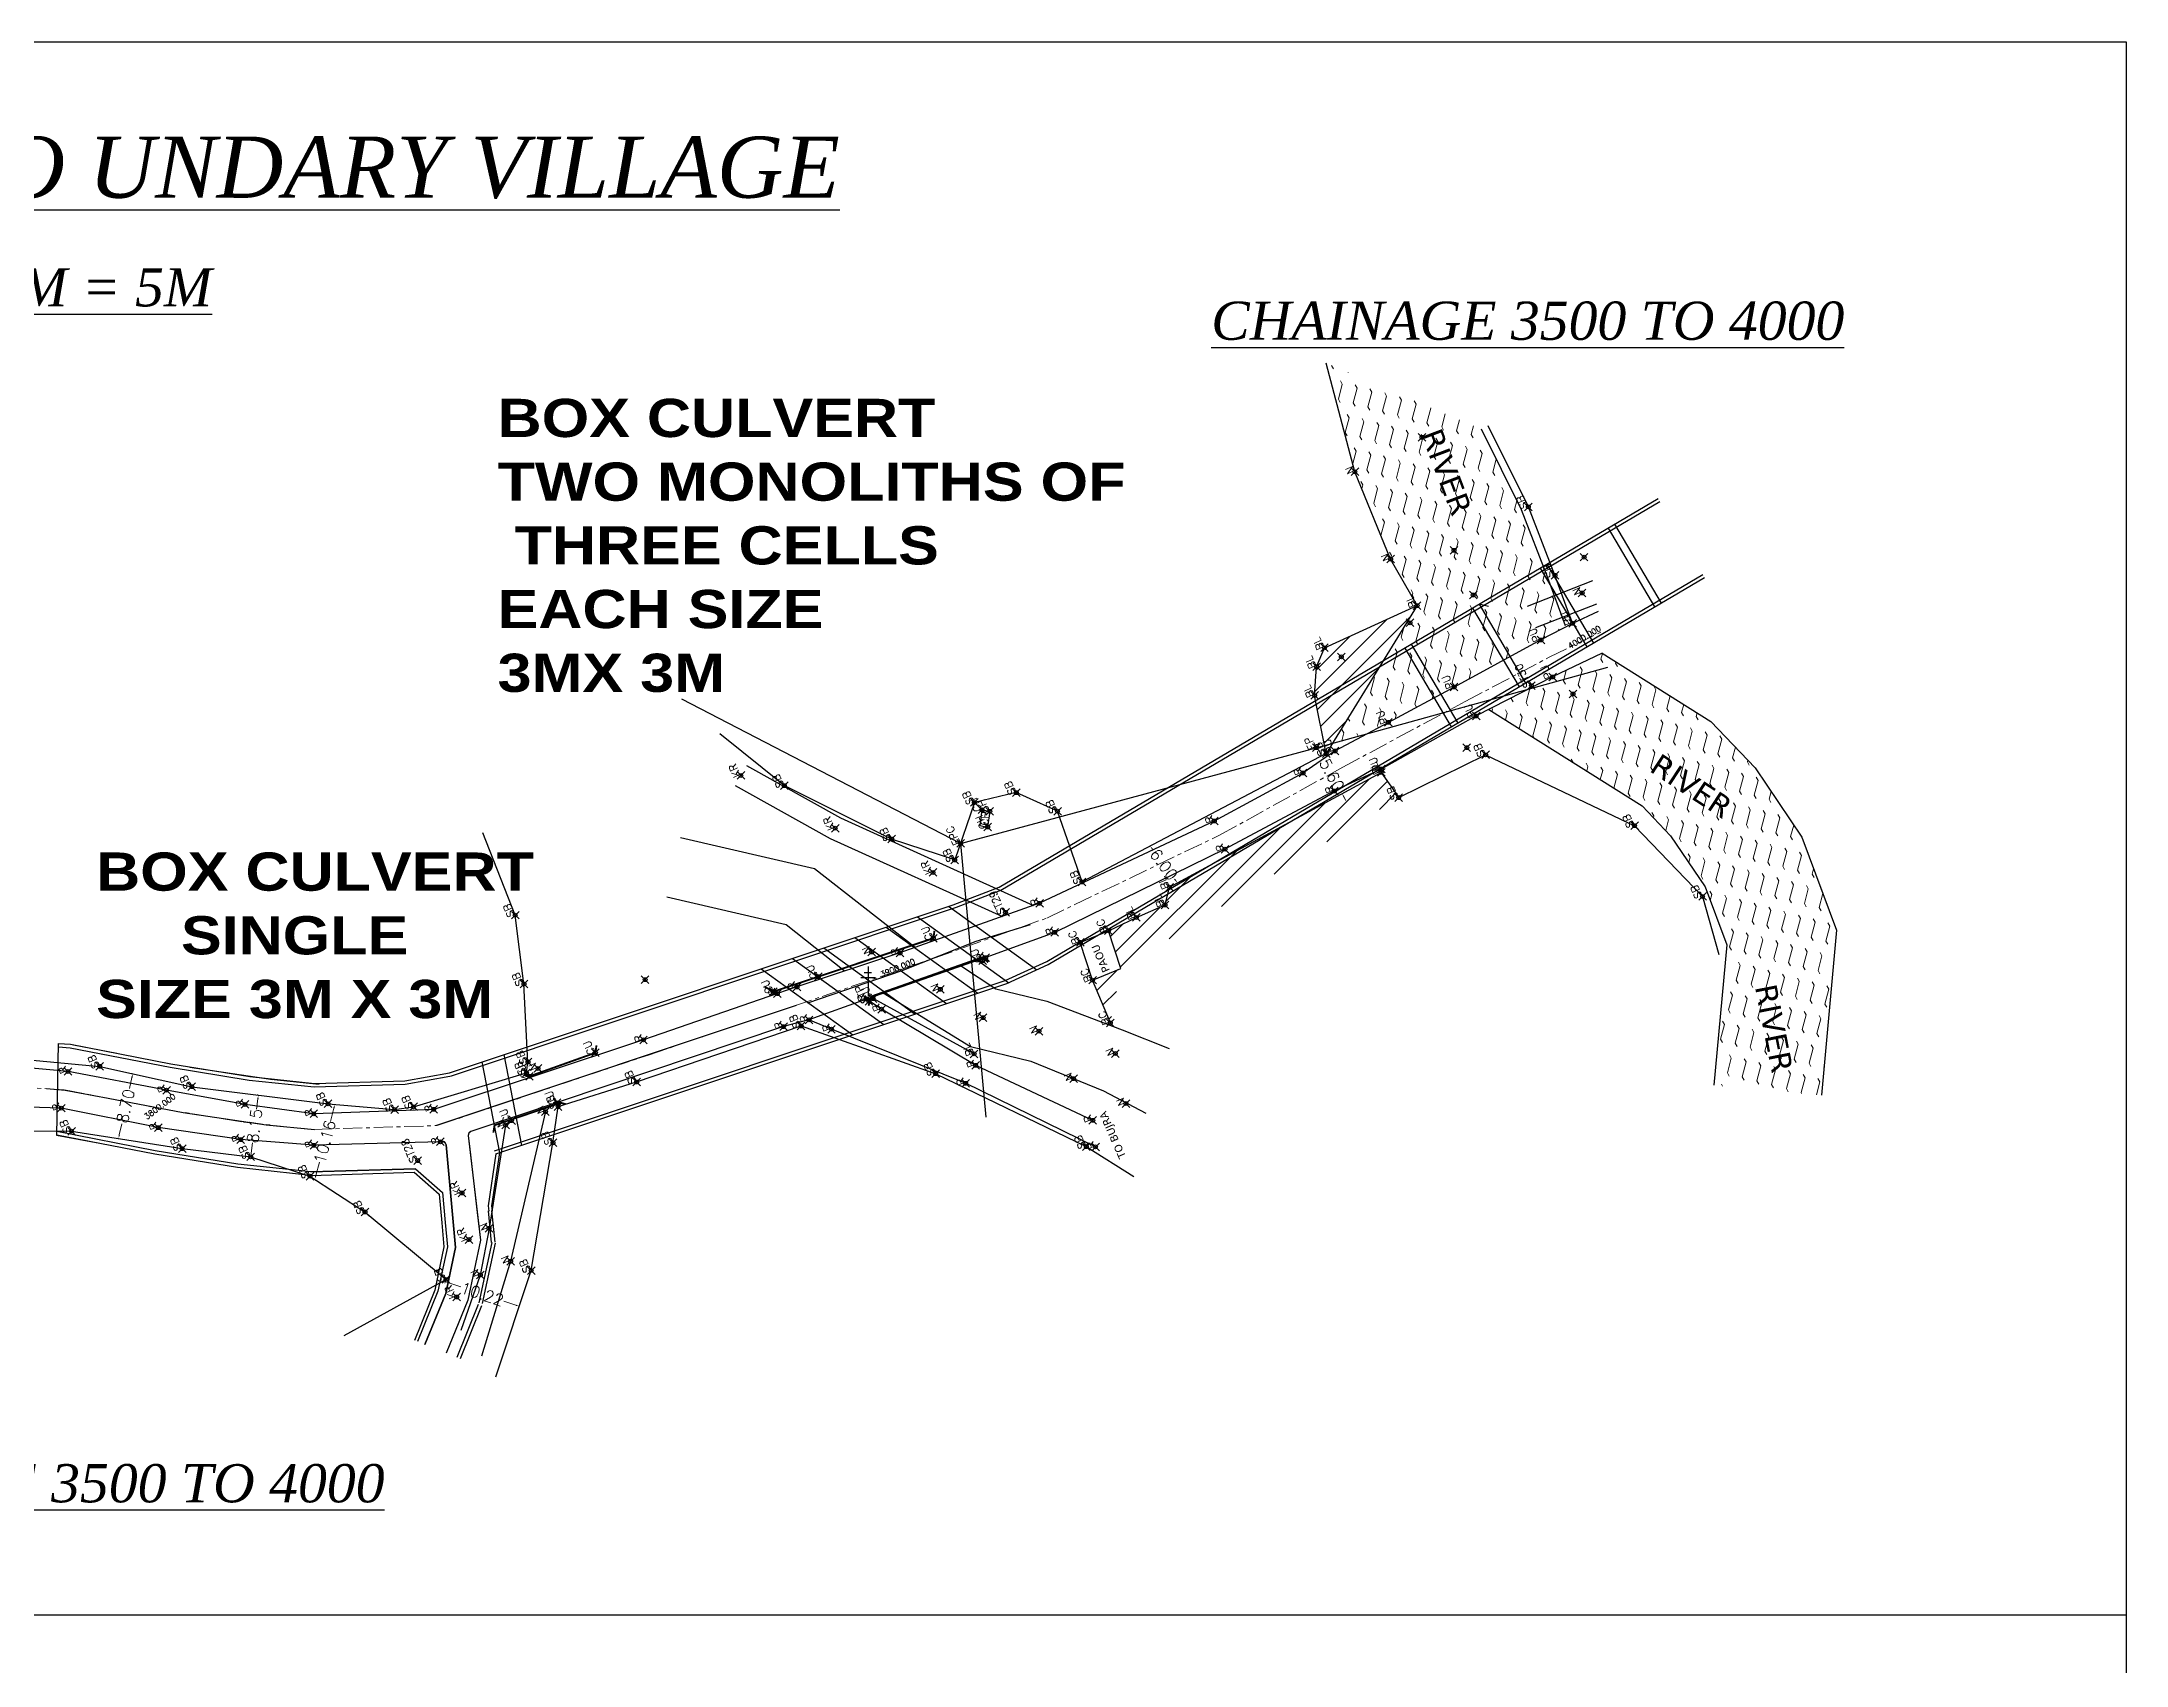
# Model space of a CAD drawing. Extents: x -8268 to 23638, y -6524 to 6806.
# Drawn here: x -2614 to -2341.2, y 3032.7 to 3245.2 of the extents above; entities that cross this region are included whole.
import ezdxf
from ezdxf.enums import TextEntityAlignment as Align

# ---------------------------------------------------------------- set-up
doc = ezdxf.new("R2010")
doc.units = 0
doc.header["$MEASUREMENT"] = 0
doc.header["$PDMODE"] = 35
doc.header["$PDSIZE"] = 0.5
for name, pattern in [('ACAD_ISO12W100', [21, 12, -3, 0, -3, 0, -3]), ('CENTERX2', [4, 2.5, -0.5, 0.5, -0.5]), ('DASHED', [0.75, 0.5, -0.25])]:
    doc.linetypes.add(name, pattern=pattern)
for name, color, linetype in [('2', 1, 'Continuous'), ('Chainage', 7, 'Continuous'), ('CULVERT', 140, 'Continuous'), ('DP', 7, 'Continuous'), ('HATCH', 6, 'Continuous'), ('T_LINE', 7, 'ACAD_ISO12W100'), ('WATER TANK', 4, 'Continuous')]:
    doc.layers.add(name, color=color, linetype=linetype)
for name, color, linetype, lineweight in [('B.L', 221, 'Continuous', 30), ('center', 7, 'CENTERX2', 18), ('DRG', 6, 'Continuous', 30), ('EP', 5, 'Continuous', 30), ('KATCHA RASTA', 50, 'Continuous', 30), ('NALA', 4, 'Continuous', 30), ('ROAD', 9, 'Continuous', 30), ('S-B', 240, 'DASHED', 30), ('TEXT', 7, 'Continuous', 30)]:
    doc.layers.add(name, color=color, linetype=linetype, lineweight=lineweight)
doc.styles.get("Standard").update_dxf_attribs({"font": 'simplex.shx'})
doc.dimstyles.get("Standard").update_dxf_attribs({"dimtxt": 1.5, "dimasz": 0.5, "dimexe": 0.18, "dimexo": 0.0625, "dimgap": 0.09, "dimtad": 0, "dimzin": 0, "dimdsep": 46, "dimtxsty": 'Standard', "dimcen": 0.09, "dimclrd": 253, "dimclre": 253, "dimadec": 0, "dimazin": 0, "dimtfac": 1, "dimtofl": 0, "dimtmove": 0, "dimatfit": 3, "dimfxl": 0, "dimtolj": 1, "dimtzin": 0, "dimlwd": 13, "dimlwe": 13, "dimarcsym": 0})
pattern_1 = [(45, (-15584.7107, 1472.6477), (-1.32582521, 1.32582521), [])]
pattern_2 = [(75, (-15584.7107, 1472.6477), (-1.93185165, 0.5176381), [2, -2]), (120, (-15584.193, 1474.5795), (-1.93185165, 0.51763809), [0.5, -1.82842713, 0.5, -2.82842713])]

# ---------------------------------------------------------------- blocks, each defined once
blk = doc.blocks.new('*D107')
at = {"layer": 'Defpoints', "color": 0}
for p in [(-2602.08, 3110.17), (-2602.08, 3110.17), (-2603.95, 3101.67)]:
    blk.add_point(p, dxfattribs=at)
at = {"layer": 'DP', "color": 253, "lineweight": 13}
for p, q in [((-2602.19, 3109.68), (-2602.5, 3108.24)), ((-2602.14, 3110.18), (-2602.26, 3110.21)), ((-2603.84, 3102.16), (-2603.53, 3103.6)), ((-2604.01, 3101.68), (-2604.13, 3101.71))]:
    blk.add_line(p, q, dxfattribs=at)
at = {"layer": 'DP', "color": 253}
for points in [[(-2602.27, 3109.7), (-2602.11, 3109.66), (-2602.08, 3110.17)], [(-2603.93, 3102.18), (-2603.76, 3102.14), (-2603.95, 3101.67)]]:
    blk.add_solid(points, dxfattribs=at)
at = {"layer": 'DP', "color": 0, "insert": (-2603.02, 3105.92), "char_height": 1.5, "attachment_point": 5, "rotation": 77.5707}
blk.add_mtext('\\A1;8.70', dxfattribs=at)
blk = doc.blocks.new('*D108')
at = {"layer": 'Defpoints', "color": 0}
for p in [(-2585.64, 3107.37), (-2585.64, 3107.37), (-2586.65, 3099.28)]:
    blk.add_point(p, dxfattribs=at)
at = {"layer": 'DP', "color": 253, "lineweight": 13}
for p, q in [((-2585.7, 3106.87), (-2585.87, 3105.54)), ((-2585.7, 3107.38), (-2585.81, 3107.39)), ((-2586.59, 3099.78), (-2586.42, 3101.11)), ((-2586.71, 3099.29), (-2586.83, 3099.3))]:
    blk.add_line(p, q, dxfattribs=at)
at = {"layer": 'DP', "color": 253}
for points in [[(-2585.78, 3106.88), (-2585.62, 3106.86), (-2585.64, 3107.37)], [(-2586.67, 3099.79), (-2586.51, 3099.77), (-2586.65, 3099.28)]]:
    blk.add_solid(points, dxfattribs=at)
at = {"layer": 'DP', "color": 0, "insert": (-2586.14, 3103.33), "char_height": 1.5, "attachment_point": 5, "rotation": 82.8426}
blk.add_mtext('\\A1;8.15', dxfattribs=at)
blk = doc.blocks.new('*D109')
at = {"layer": 'Defpoints', "color": 0}
for p in [(-2575.62, 3106.15), (-2575.62, 3106.15), (-2578.26, 3096.34)]:
    blk.add_point(p, dxfattribs=at)
at = {"layer": 'DP', "color": 253, "lineweight": 13}
for p, q in [((-2575.75, 3105.66), (-2576.22, 3103.91)), ((-2575.56, 3106.13), (-2575.44, 3106.1)), ((-2578.13, 3096.82), (-2577.66, 3098.57)), ((-2578.2, 3096.32), (-2578.08, 3096.29))]:
    blk.add_line(p, q, dxfattribs=at)
at = {"layer": 'DP', "color": 253}
for points in [[(-2575.83, 3105.69), (-2575.67, 3105.64), (-2575.62, 3106.15)], [(-2578.21, 3096.84), (-2578.05, 3096.8), (-2578.26, 3096.34)]]:
    blk.add_solid(points, dxfattribs=at)
at = {"layer": 'DP', "color": 0, "insert": (-2576.94, 3101.24), "char_height": 1.5, "attachment_point": 5, "rotation": 74.9378}
blk.add_mtext('\\A1;10.16', dxfattribs=at)
blk = doc.blocks.new('*D110')
at = {"layer": 'Defpoints', "color": 0}
for p in [(-2561.08, 3083.24), (-2551.48, 3079.71), (-2551.38, 3080.02)]:
    blk.add_point(p, dxfattribs=at)
at = {"layer": 'DP', "color": 253, "lineweight": 13}
for p, q in [((-2561.1, 3083.18), (-2561.24, 3082.76)), ((-2560.71, 3082.77), (-2559.13, 3082.25)), ((-2551.96, 3079.87), (-2553.53, 3080.39)), ((-2551.4, 3079.96), (-2551.54, 3079.54))]:
    blk.add_line(p, q, dxfattribs=at)
at = {"layer": 'DP', "color": 253}
for points in [[(-2560.68, 3082.85), (-2560.73, 3082.69), (-2561.18, 3082.93)], [(-2551.93, 3079.94), (-2551.98, 3079.79), (-2551.48, 3079.71)]]:
    blk.add_solid(points, dxfattribs=at)
at = {"layer": 'DP', "color": 0, "insert": (-2556.33, 3081.32), "char_height": 1.5, "attachment_point": 5, "rotation": 341.6436}
blk.add_mtext('\\A1;10.22', dxfattribs=at)
blk = doc.blocks.new('*D111')
at = {"layer": 'Defpoints', "color": 0}
for p in [(-2468.92, 3139.95), (-2468.92, 3139.95), (-2465.35, 3135.13)]:
    blk.add_point(p, dxfattribs=at)
at = {"layer": 'DP', "color": 253, "lineweight": 13}
for p, q in [((-2468.97, 3139.91), (-2469.06, 3139.84)), ((-2468.62, 3139.55), (-2468.55, 3139.45)), ((-2465.64, 3135.53), (-2465.72, 3135.63)), ((-2465.4, 3135.09), (-2465.49, 3135.02))]:
    blk.add_line(p, q, dxfattribs=at)
at = {"layer": 'DP', "color": 253}
for points in [[(-2468.55, 3139.6), (-2468.69, 3139.5), (-2468.92, 3139.95)], [(-2465.58, 3135.58), (-2465.71, 3135.48), (-2465.35, 3135.13)]]:
    blk.add_solid(points, dxfattribs=at)
at = {"layer": 'DP', "color": 0, "insert": (-2467.13, 3137.54), "char_height": 1.5, "attachment_point": 5, "rotation": 306.5479}
blk.add_mtext('\\A1;6.00', dxfattribs=at)
blk = doc.blocks.new('*D112')
at = {"layer": 'Defpoints', "color": 0}
for p in [(-2446.46, 3151.74), (-2443.79, 3146.82), (-2443.79, 3146.82)]:
    blk.add_point(p, dxfattribs=at)
at = {"layer": 'DP', "color": 253, "lineweight": 13}
for p, q in [((-2446.7, 3152.18), (-2446.94, 3152.62)), ((-2446.41, 3151.77), (-2446.3, 3151.83)), ((-2443.74, 3146.85), (-2443.63, 3146.9)), ((-2443.55, 3146.38), (-2443.31, 3145.94))]:
    blk.add_line(p, q, dxfattribs=at)
at = {"layer": 'DP', "color": 253}
for points in [[(-2446.63, 3152.22), (-2446.77, 3152.14), (-2446.46, 3151.74)], [(-2443.48, 3146.42), (-2443.63, 3146.34), (-2443.79, 3146.82)]]:
    blk.add_solid(points, dxfattribs=at)
at = {"layer": 'DP', "color": 0, "insert": (-2445.13, 3149.28), "char_height": 1.5, "attachment_point": 5, "rotation": 298.4667}
blk.add_mtext('\\A1;5.60', dxfattribs=at)
blk = doc.blocks.new('TP')
at = {"layer": 'T_LINE', "color": 0, "linetype": 'Continuous'}
for p, q in [((-0.68, 4.05), (0.58, 4.05)), ((0, 5.11), (0, 0)), ((-1.29, 3.22), (1.29, 3.22))]:
    blk.add_line(p, q, dxfattribs=at)

msp = doc.modelspace()

# ---------------------------------------------------------------- hatches: boundary and pattern name
at = {"layer": 'HATCH', "lineweight": 9}
h = msp.add_hatch(dxfattribs=at)
h.set_pattern_fill('ANSI31', color=256, scale=15, style=0)
h.set_pattern_definition(pattern_1)
h.paths.add_polyline_path([(-2433.981, 3171.423), (-2446.101, 3165.904), (-2447.135, 3163.433), (-2447.391, 3159.666), (-2446.092, 3153.127), (-2445.038, 3153.418)])
h.paths.add_polyline_path([(-2433.651, 3171.296), (-2434.527, 3173.277), (-2435.899, 3172.671), (-2435.023, 3170.689)], flags=9)
h.paths.add_polyline_path([(-2445.772, 3165.777), (-2446.648, 3167.758), (-2448.02, 3167.152), (-2447.143, 3165.17)], flags=9)
h.paths.add_polyline_path([(-2446.805, 3163.306), (-2447.682, 3165.287), (-2449.054, 3164.68), (-2448.177, 3162.699)], flags=9)
h.paths.add_polyline_path([(-2447.061, 3159.538), (-2447.937, 3161.52), (-2449.309, 3160.913), (-2448.433, 3158.932)], flags=9)
h.paths.add_polyline_path([(-2444.378, 3152.275), (-2445.254, 3154.256), (-2446.626, 3153.65), (-2445.75, 3151.668)], flags=9)
h = msp.add_hatch(dxfattribs=at)
h.set_pattern_fill('ANSI31', color=256, scale=15, style=0)
h.set_pattern_definition(pattern_1)
h.paths.add_polyline_path([(-2436.39, 3146.302), (-2438.678, 3149.591), (-2466.381, 3134.57), (-2466.966, 3132.248), (-2470.726, 3130.613), (-2474.377, 3128.879), (-2472.774, 3123.938)])
h.paths.add_polyline_path([(-2436.061, 3146.175), (-2436.937, 3148.156), (-2438.309, 3147.549), (-2437.432, 3145.568)], flags=9)
h.paths.add_polyline_path([(-2474.048, 3128.752), (-2474.924, 3130.733), (-2476.296, 3130.127), (-2475.419, 3128.145)], flags=9)
h.paths.add_polyline_path([(-2470.396, 3130.486), (-2471.272, 3132.467), (-2472.644, 3131.861), (-2471.768, 3129.879)], flags=24)
h.paths.add_polyline_path([(-2466.636, 3132.121), (-2467.512, 3134.102), (-2468.884, 3133.496), (-2468.008, 3131.514)], flags=24)
h.paths.add_polyline_path([(-2466.051, 3134.443), (-2466.927, 3136.424), (-2468.299, 3135.818), (-2467.423, 3133.836)], flags=24)
h.paths.add_polyline_path([(-2438.348, 3149.463), (-2439.224, 3151.445), (-2440.596, 3150.838), (-2439.72, 3148.857)], flags=9)
h = msp.add_hatch(dxfattribs=at)
h.set_pattern_fill('ANSI31', color=256, scale=15, style=0)
h.set_pattern_definition(pattern_1)
h.paths.add_polyline_path([(-2472.774, 3123.938), (-2476.464, 3122.403), (-2474.128, 3116.815)])
h.paths.add_polyline_path([(-2476.134, 3122.276), (-2477.01, 3124.257), (-2478.382, 3123.651), (-2477.506, 3121.669)], flags=9)
at = {"layer": 'NALA', "lineweight": 18}
h = msp.add_hatch(dxfattribs=at)
h.set_pattern_fill('FLEX', color=256, scale=8, angle=75, style=0)
h.set_pattern_definition(pattern_2)
h.paths.add_polyline_path([(-2420.336, 3183.947), (-2425.571, 3194.512), (-2445.867, 3203.139), (-2442.125, 3188.938), (-2437.451, 3177.515), (-2433.981, 3171.423), (-2445.038, 3153.418), (-2440.456, 3154.683), (-2437.738, 3156.14), (-2429.138, 3160.768), (-2417.777, 3166.932), (-2413.636, 3169.106), (-2414.088, 3170.262), (-2414.995, 3169.907), (-2416.879, 3175.043)])
h.paths.add_polyline_path([(-2437.408, 3156.013), (-2438.285, 3157.994), (-2439.657, 3157.388), (-2438.78, 3155.406)], flags=25)
h.paths.add_polyline_path([(-2428.808, 3160.64), (-2429.684, 3162.622), (-2431.056, 3162.015), (-2430.18, 3160.034)], flags=25)
h.paths.add_polyline_path([(-2417.447, 3166.804), (-2418.324, 3168.786), (-2419.696, 3168.179), (-2418.819, 3166.198)], flags=25)
h.paths.add_polyline_path([(-2413.306, 3168.979), (-2414.182, 3170.96), (-2415.554, 3170.354), (-2414.678, 3168.372)], flags=9)
h.paths.add_polyline_path([(-2415.614, 3175.269), (-2416.49, 3177.25), (-2417.862, 3176.644), (-2416.986, 3174.662)], flags=25)
h.paths.add_polyline_path([(-2441.795, 3188.811), (-2442.267, 3189.878), (-2443.639, 3189.271), (-2443.167, 3188.204)], flags=24)
h.paths.add_polyline_path([(-2437.121, 3177.388), (-2437.593, 3178.455), (-2438.965, 3177.848), (-2438.493, 3176.781)], flags=24)
h.paths.add_polyline_path([(-2433.651, 3171.296), (-2434.527, 3173.277), (-2435.899, 3172.671), (-2435.023, 3170.689)], flags=24)
h = msp.add_hatch(dxfattribs=at)
h.set_pattern_fill('FLEX', color=256, scale=8, angle=75, style=0)
h.set_pattern_definition(pattern_2)
h.paths.add_polyline_path([(-2383.627, 3141.108), (-2389.738, 3150.192), (-2395.521, 3156.256), (-2409.774, 3165.201), (-2416.243, 3162.092), (-2424.607, 3157.823), (-2404.53, 3145.223), (-2400.795, 3141.306), (-2396.284, 3134.6), (-2393.449, 3127.017), (-2395.141, 3108.65), (-2381.066, 3107.353), (-2379.078, 3128.938)])
h.paths.add_polyline_path([(-2415.913, 3161.964), (-2416.789, 3163.946), (-2418.161, 3163.339), (-2417.285, 3161.358)], flags=24)

# ---------------------------------------------------------------- linework, layer by layer
for p in [(-2433.35, 3193.457), (-2442.125, 3188.938), (-2419.42, 3184.35), (-2429.157, 3178.668), (-2437.451, 3177.515), (-2415.944, 3175.396), (-2412.121, 3177.766), (-2426.639, 3172.81), (-2412.38, 3173.078), (-2433.981, 3171.423), (-2434.905, 3169.18), (-2413.636, 3169.106), (-2446.101, 3165.904), (-2443.889, 3164.719), (-2417.777, 3166.932), (-2447.135, 3163.433), (-2416.243, 3162.092), (-2447.391, 3159.666), (-2429.138, 3160.768), (-2419.015, 3160.955), (-2413.576, 3159.856), (-2426.243, 3156.988), (-2437.738, 3156.14), (-2447.192, 3152.824), (-2445.878, 3152.05), (-2444.708, 3152.402), (-2427.48, 3152.826), (-2425.012, 3151.899), (-2522.486, 3149.194), (-2448.916, 3149.511), (-2438.678, 3149.591), (-2438.668, 3150.039), (-2516.805, 3147.867), (-2491.932, 3145.66), (-2486.443, 3146.946), (-2444.816, 3147.167), (-2436.39, 3146.302), (-2490.939, 3144.697), (-2489.907, 3144.504), (-2481.039, 3144.515), (-2460.521, 3143.23), (-2405.526, 3142.624), (-2510.138, 3142.289), (-2502.763, 3140.88), (-2493.723, 3140.299), (-2490.196, 3142.445), (-2494.502, 3138.139), (-2459.127, 3139.546), (-2497.346, 3136.498), (-2477.839, 3135.262), (-2466.381, 3134.57), (-2483.401, 3132.47), (-2466.966, 3132.248), (-2396.622, 3133.358), (-2552.025, 3130.912), (-2487.847, 3131.28), (-2470.726, 3130.613), (-2497.285, 3127.892), (-2481.408, 3128.659), (-2478.067, 3127.344), (-2474.377, 3128.879), (-2505.371, 3126.088), (-2501.664, 3125.966), (-2490.845, 3124.957), (-2490.449, 3125.352), (-2550.884, 3121.911), (-2535.021, 3122.46), (-2518.229, 3120.902), (-2515.15, 3121.517), (-2512.351, 3122.853), (-2496.392, 3121.211), (-2476.464, 3122.403), (-2517.713, 3120.644), (-2506.044, 3119.934), (-2505.715, 3119.643), (-2505.181, 3119.993), (-2504.079, 3118.601), (-2516.901, 3116.329), (-2514.6, 3116.409), (-2513.572, 3117.207), (-2510.628, 3115.982), (-2490.78, 3117.49), (-2483.48, 3115.721), (-2474.128, 3116.815), (-2541.52, 3112.906), (-2535.234, 3114.59), (-2491.959, 3112.757), (-2473.475, 3112.799), (-2610.55, 3110.45), (-2606.4, 3111.12), (-2550.551, 3110.262), (-2550.35, 3111.684), (-2549.036, 3110.845), (-2496.993, 3110.166), (-2491.749, 3111.246), (-2597.658, 3108.003), (-2594.352, 3108.465), (-2550.154, 3109.824), (-2536.138, 3109.081), (-2493.07, 3108.907), (-2478.945, 3109.518), (-2611.437, 3105.653), (-2587.389, 3106.134), (-2578.38, 3104.915), (-2576.519, 3106.225), (-2567.818, 3105.472), (-2565.329, 3105.831), (-2562.694, 3105.49), (-2548.066, 3105.194), (-2546.54, 3106.352), (-2546.406, 3105.858), (-2472.082, 3106.256), (-2610.092, 3102.639), (-2598.734, 3103.102), (-2553.293, 3103.431), (-2552.501, 3104.021), (-2476.429, 3104.054), (-2595.605, 3100.354), (-2587.941, 3101.533), (-2586.652, 3099.282), (-2578.373, 3100.791), (-2561.82, 3101.25), (-2547.078, 3101.116), (-2477.278, 3100.616), (-2476.07, 3100.585), (-2578.885, 3096.744), (-2564.781, 3098.792), (-2558.982, 3094.554), (-2571.676, 3092.053), (-2558.08, 3088.453), (-2555.443, 3089.914), (-2552.621, 3085.611), (-2561.078, 3083.235), (-2556.599, 3083.811), (-2549.927, 3084.397), (-2559.683, 3080.944)]:
    msp.add_point(p)
at = {"layer": 'B.L', "linetype": 'Continuous'}
for p, q in [((-2446.101, 3165.904), (-2433.981, 3171.423)), ((-2447.135, 3163.433), (-2446.101, 3165.904)), ((-2447.391, 3159.666), (-2447.135, 3163.433)), ((-2445.878, 3152.05), (-2447.391, 3159.666))]:
    msp.add_line(p, q, dxfattribs=at)
for points in [[(-2470.726, 3130.613), (-2466.966, 3132.248), (-2466.381, 3134.57), (-2438.678, 3149.591), (-2436.39, 3146.302)], [(-2491.959, 3112.757), (-2505.181, 3119.993)]]:
    msp.add_lwpolyline(points, dxfattribs=at)
at = {"layer": 'center'}
msp.add_lwpolyline([(-2621.57, 3108.698), (-2610.993, 3108.052), (-2598.152, 3105.543), (-2587.568, 3103.826), (-2578.539, 3102.866), (-2562.257, 3103.37), (-2534.568, 3112.606), (-2500.965, 3123.954), (-2482.458, 3130.538), (-2459.824, 3141.388), (-2443.714, 3150.274), (-2427.69, 3158.878), (-2416.688, 3164.666), (-2409.833, 3167.979)], dxfattribs=at)
at = {"layer": 'CULVERT', "const_width": 0.241}
for points in [[(-2519.414, 3121.574), (-2518.229, 3120.902), (-2497.285, 3127.892), (-2497.152, 3128.863)], [(-2505.792, 3119.063), (-2505.273, 3120.321), (-2490.811, 3125.415), (-2490.108, 3124.731)], [(-2550.828, 3110.002), (-2550.154, 3109.824), (-2541.52, 3112.906), (-2541.388, 3113.878)], [(-2545.38, 3106.166), (-2546.051, 3106.355), (-2554.735, 3103.414), (-2554.883, 3102.445)]]:
    msp.add_lwpolyline(points, dxfattribs=at)
at = {"layer": 'DP'}
for p, q in [((-2424.652, 3171.29), (-2425.871, 3171.617)), ((-2491.714, 3127.515), (-2484.576, 3129.69)), ((-2501.392, 3123.648), (-2491.714, 3127.515)), ((-2513.732, 3119.418), (-2501.392, 3123.648)), ((-2562.285, 3103.411), (-2515.204, 3119.113)), ((-2594.624, 3111.035), (-2583.745, 3109.424)), ((-2613.363, 3108.204), (-2610.943, 3108.027)), ((-2610.943, 3108.027), (-2605.279, 3106.947)), ((-2584.014, 3109.457), (-2577.673, 3108.809)), ((-2605.279, 3106.947), (-2595.503, 3105.1)), ((-2595.503, 3105.1), (-2584.624, 3103.489)), ((-2584.624, 3103.489), (-2578.284, 3102.84)), ((-2612.068, 3102.133), (-2606.403, 3101.053)), ((-2554.1, 3099.806), (-2555.122, 3092.857))]:
    msp.add_line(p, q, dxfattribs=at)
at = {"layer": 'DRG', "linetype": 'Continuous'}
for p, q in [((-2490.939, 3144.697), (-2491.228, 3142.638)), ((-2490.939, 3144.697), (-2489.907, 3144.504)), ((-2489.907, 3144.504), (-2490.196, 3142.445)), ((-2491.228, 3142.638), (-2490.196, 3142.445)), ((-2474.377, 3128.879), (-2470.726, 3130.613)), ((-2478.067, 3127.344), (-2474.377, 3128.879)), ((-2476.464, 3122.403), (-2478.067, 3127.344)), ((-2472.774, 3123.938), (-2474.377, 3128.879)), ((-2474.128, 3116.815), (-2476.464, 3122.403))]:
    msp.add_line(p, q, dxfattribs=at)
at = {"layer": 'DRG', "color": 3, "linetype": 'Continuous'}
msp.add_lwpolyline([(-2341.159, 3245.232), (-2341.159, 2820.232), (-2891.159, 2820.232), (-2891.159, 3245.232), (-2341.159, 3245.232)], close=True, dxfattribs=at)
msp.add_lwpolyline([(-2341.159, 3039.274), (-2891.159, 3039.274)], dxfattribs=at)
at = {"layer": 'EP', "linetype": 'Continuous'}
for points in [[(-2493.723, 3140.299), (-2447.192, 3152.824), (-2409.038, 3163.354)], [(-2493.723, 3140.299), (-2530.199, 3159.178)], [(-2493.723, 3140.299), (-2490.429, 3104.479)]]:
    msp.add_lwpolyline(points, dxfattribs=at)
at = {"layer": 'HATCH'}
msp.add_line((-2476.464, 3122.403), (-2472.774, 3123.938), dxfattribs=at)
at = {"layer": 'KATCHA RASTA'}
for p, q in [((-2558.085, 3102.389), (-2558.162, 3102.059)), ((-2557.825, 3102.591), (-2558.085, 3102.389)), ((-2558.162, 3102.059), (-2557.957, 3100.305)), ((-2557.957, 3100.305), (-2556.984, 3091.998)), ((-2556.984, 3091.998), (-2556.561, 3088.382)), ((-2556.561, 3088.382), (-2558.243, 3080.502)), ((-2558.243, 3080.502), (-2561.051, 3073.574))]:
    msp.add_line(p, q, dxfattribs=at)
for points in [[(-2521.754, 3150.503), (-2509.462, 3143.63), (-2484.189, 3132.189)], [(-2523.218, 3147.884), (-2510.815, 3140.949), (-2488.261, 3130.739)], [(-2557.825, 3102.591), (-2558.085, 3102.389), (-2558.162, 3102.059), (-2556.561, 3088.382), (-2558.243, 3080.502), (-2561.051, 3073.574)], [(-2561.427, 3101.289), (-2561.179, 3101.128), (-2561.066, 3100.854), (-2560.142, 3090.784), (-2559.834, 3087.421), (-2561.122, 3081.385), (-2563.831, 3074.701)], [(-2558.08, 3088.453), (-2558.144, 3088.152)]]:
    msp.add_lwpolyline(points, dxfattribs=at)
at = {"layer": 'NALA'}
msp.add_line((-2433.981, 3171.423), (-2445.878, 3152.05), dxfattribs=at)
at = {"layer": 'NALA', "linetype": 'Continuous'}
for p, q in [((-2548.066, 3105.194), (-2552.621, 3085.611)), ((-2553.293, 3103.431), (-2555.443, 3089.914)), ((-2555.443, 3089.914), (-2556.599, 3083.811)), ((-2556.599, 3083.811), (-2559.157, 3076.548)), ((-2552.621, 3085.611), (-2556.434, 3073.185))]:
    msp.add_line(p, q, dxfattribs=at)
for points in [[(-2433.981, 3171.423), (-2437.451, 3177.515), (-2442.125, 3188.938), (-2445.867, 3203.139)], [(-2414.575, 3168.762), (-2416.879, 3175.043), (-2420.336, 3183.947), (-2425.571, 3194.512)], [(-2419.543, 3171.348), (-2410.988, 3174.696)], [(-2418.429, 3168.563), (-2410.469, 3171.678)], [(-2416.592, 3169.48), (-2416.397, 3169.358)], [(-2409.774, 3165.201), (-2395.521, 3156.256), (-2389.738, 3150.192), (-2383.627, 3141.108), (-2379.078, 3128.938), (-2381.066, 3107.353)], [(-2424.607, 3157.823), (-2404.53, 3145.223), (-2400.795, 3141.306), (-2396.284, 3134.6), (-2393.449, 3127.017), (-2395.141, 3108.65)], [(-2499.685, 3126.671), (-2512.833, 3136.992), (-2530.376, 3141.022)], [(-2508.971, 3123.646), (-2516.548, 3129.659), (-2532.162, 3133.246)], [(-2493.615, 3124.252), (-2489.127, 3121.276), (-2482.431, 3119.653), (-2472.594, 3115.912), (-2466.435, 3113.454)], [(-2503.871, 3120.73), (-2492.433, 3113.704), (-2484.53, 3111.789), (-2475.028, 3107.919), (-2469.474, 3105.009)]]:
    msp.add_lwpolyline(points, dxfattribs=at)
at = {"layer": 'ROAD', "linetype": 'Continuous'}
for points in [[(-2410.295, 3170.665), (-2413.636, 3169.106), (-2417.777, 3166.932), (-2429.138, 3160.768), (-2437.738, 3156.14), (-2444.708, 3152.402), (-2448.916, 3149.511), (-2460.521, 3143.23), (-2483.401, 3132.47), (-2501.664, 3125.966), (-2515.15, 3121.517), (-2517.713, 3120.644), (-2535.234, 3114.59), (-2562.694, 3105.49), (-2578.38, 3104.915), (-2587.389, 3106.134), (-2597.658, 3108.003), (-2610.55, 3110.45), (-2621.653, 3111.432)], [(-2476.429, 3104.054), (-2491.749, 3111.246), (-2504.079, 3118.601), (-2506.044, 3119.934)], [(-2476.07, 3100.585), (-2493.07, 3108.907), (-2510.628, 3115.982), (-2513.572, 3117.207)]]:
    msp.add_lwpolyline(points, dxfattribs=at)
for points in [[(-2409.774, 3165.201), (-2416.243, 3162.092), (-2426.243, 3156.988), (-2438.668, 3150.039), (-2444.816, 3147.167), (-2459.127, 3139.546), (-2481.408, 3128.659), (-2490.449, 3125.352), (-2506.044, 3119.934), (-2513.572, 3117.207), (-2516.901, 3116.329), (-2557.825, 3102.591, 0.3547085), (-2558.162, 3102.059), (-2556.561, 3088.382), (-2558.243, 3080.502), (-2561.051, 3073.574)], [(-2563.831, 3074.701), (-2561.122, 3081.385), (-2559.834, 3087.421), (-2561.066, 3100.854, 0.4840425), (-2561.723, 3101.282), (-2561.82, 3101.25), (-2578.373, 3100.791), (-2587.941, 3101.533), (-2598.734, 3103.102), (-2611.437, 3105.653), (-2621.486, 3105.964)]]:
    msp.add_lwpolyline(points, format="xyb", dxfattribs=at)
at = {"layer": 'S-B', "linetype": 'Continuous'}
for p, q in [((-2414.302, 3170.811), (-2413.636, 3169.106)), ((-2516.805, 3147.867), (-2525.261, 3154.656)), ((-2445.878, 3152.05), (-2477.839, 3135.262)), ((-2502.763, 3140.88), (-2516.805, 3147.867)), ((-2486.443, 3146.946), (-2491.932, 3145.66)), ((-2481.039, 3144.515), (-2486.443, 3146.946)), ((-2491.932, 3145.66), (-2494.502, 3138.139)), ((-2477.839, 3135.262), (-2481.039, 3144.515)), ((-2494.502, 3138.139), (-2502.763, 3140.88))]:
    msp.add_line(p, q, dxfattribs=at)
for points in [[(-2413.636, 3169.106), (-2415.944, 3175.396), (-2419.42, 3184.35), (-2424.675, 3194.956)], [(-2436.39, 3146.302), (-2425.012, 3151.899), (-2405.526, 3142.624), (-2396.622, 3133.358), (-2394.498, 3125.761)], [(-2776.957, 3129.557), (-2772.463, 3119.525), (-2764.952, 3104.499), (-2753.923, 3084.699), (-2742.715, 3079.848), (-2732.002, 3079.424), (-2726.703, 3079.417), (-2712.908, 3081.797), (-2701.218, 3086.322), (-2675.332, 3099.987), (-2666.036, 3105.111), (-2657.394, 3109.47), (-2635.628, 3112.671), (-2624.952, 3112.832), (-2606.4, 3111.12), (-2594.352, 3108.465), (-2576.519, 3106.225), (-2567.818, 3105.472), (-2565.329, 3105.831), (-2550.551, 3110.262), (-2550.35, 3111.684), (-2550.884, 3121.911), (-2552.025, 3130.912), (-2556.272, 3141.674)], [(-2546.406, 3105.858), (-2536.138, 3109.081), (-2514.6, 3116.409), (-2496.993, 3110.166), (-2477.278, 3100.616), (-2471.041, 3096.704)], [(-2547.078, 3101.116), (-2546.406, 3105.858)], [(-2657.493, 3096.262), (-2649.64, 3098.865), (-2633.541, 3100.749), (-2623.413, 3102.697), (-2610.092, 3102.639), (-2595.605, 3100.354), (-2586.652, 3099.282), (-2578.885, 3096.744), (-2571.676, 3092.053), (-2561.078, 3083.235), (-2574.472, 3075.846)], [(-2554.542, 3070.488), (-2549.927, 3084.397), (-2547.078, 3101.116)]]:
    msp.add_lwpolyline(points, dxfattribs=at)
at = {"layer": 'WATER TANK', "color": 5}
for p, q in [((-2488.699, 3134.572), (-2402.442, 3185.448)), ((-2488.471, 3134.184), (-2402.214, 3185.061)), ((-2408.989, 3181.575), (-2402.898, 3171.248)), ((-2408.128, 3182.083), (-2402.037, 3171.756)), ((-2417.861, 3176.342), (-2411.77, 3166.015)), ((-2417, 3176.85), (-2410.909, 3166.523)), ((-2482.447, 3124.85), (-2396.574, 3175.5)), ((-2482.26, 3124.438), (-2396.346, 3175.112)), ((-2426.733, 3171.109), (-2420.642, 3160.782)), ((-2425.871, 3171.617), (-2419.78, 3161.29)), ((-2435.605, 3165.876), (-2429.513, 3155.549)), ((-2434.743, 3166.384), (-2428.652, 3156.057)), ((-2560.641, 3110.284), (-2494.707, 3132.274)), ((-2494.707, 3132.274), (-2488.699, 3134.572)), ((-2494.258, 3131.95), (-2488.471, 3134.184)), ((-2560.498, 3109.857), (-2494.258, 3131.95)), ((-2499.381, 3130.715), (-2487.399, 3122.062)), ((-2495.292, 3132.079), (-2483.759, 3123.75)), ((-2507.56, 3127.987), (-2495.578, 3119.334)), ((-2503.47, 3129.351), (-2491.488, 3120.698)), ((-2515.739, 3125.26), (-2503.757, 3116.606)), ((-2511.649, 3126.624), (-2499.667, 3117.97)), ((-2487.877, 3122.377), (-2482.447, 3124.85)), ((-2487.689, 3121.965), (-2482.26, 3124.438)), ((-2554.719, 3100.083), (-2487.877, 3122.377)), ((-2554.577, 3099.656), (-2487.689, 3121.965)), ((-2519.828, 3123.896), (-2507.846, 3115.242)), ((-2566.485, 3109.242), (-2560.641, 3110.284)), ((-2566.438, 3108.793), (-2560.562, 3109.841)), ((-2554.577, 3099.656), (-2555.576, 3092.858)), ((-2555.576, 3092.864), (-2555.495, 3092.172)), ((-2555.568, 3092.227), (-2555.152, 3088.079)), ((-2555.122, 3092.857), (-2555.048, 3092.224)), ((-2555.12, 3092.272), (-2554.705, 3088.124)), ((-2555.094, 3088.069), (-2556.776, 3080.189)), ((-2554.654, 3087.975), (-2556.336, 3080.095)), ((-2556.853, 3079.939), (-2559.661, 3073.01)), ((-2556.436, 3079.77), (-2559.244, 3072.841))]:
    msp.add_line(p, q, dxfattribs=at)
at = {"layer": 'WATER TANK', "color": 5, "linetype": 'Continuous'}
for p, q in [((-2612.02, 3102.139), (-2611.785, 3114.111)), ((-2611.794, 3113.661), (-2610.289, 3113.569)), ((-2611.785, 3114.111), (-2610.232, 3114.016)), ((-2610.289, 3113.569), (-2597.175, 3111.007)), ((-2610.232, 3114.016), (-2597.096, 3111.45)), ((-2609.819, 3113.921), (-2604.155, 3112.84)), ((-2597.175, 3111.007), (-2586.829, 3109.329)), ((-2597.096, 3111.45), (-2586.769, 3109.775)), ((-2556.4, 3111.698), (-2554.071, 3099.825)), ((-2553.531, 3112.655), (-2551.201, 3100.782)), ((-2586.829, 3109.329), (-2578.33, 3108.425)), ((-2586.769, 3109.775), (-2578.313, 3108.876)), ((-2578.33, 3108.425), (-2566.438, 3108.793)), ((-2578.313, 3108.876), (-2566.485, 3109.242)), ((-2599.128, 3100.079), (-2612.011, 3102.596)), ((-2599.207, 3099.636), (-2612.02, 3102.139)), ((-2588.366, 3097.877), (-2599.207, 3099.636)), ((-2588.306, 3098.323), (-2599.128, 3100.079)), ((-2578.764, 3096.856), (-2588.366, 3097.877)), ((-2578.748, 3097.307), (-2588.306, 3098.323)), ((-2565.087, 3097.73), (-2578.748, 3097.307))]:
    msp.add_line(p, q, dxfattribs=at)
at = {"layer": 'WATER TANK', "color": 5}
for points in [[(-2578.778, 3097.306), (-2565.087, 3097.73), (-2561.547, 3094.598), (-2561.188, 3090.689), (-2560.894, 3087.484), (-2562.13, 3081.694), (-2564.804, 3075.095)], [(-2578.764, 3096.856), (-2565.251, 3097.274), (-2561.978, 3094.38), (-2561.636, 3090.647), (-2561.348, 3087.511), (-2562.562, 3081.827), (-2565.221, 3075.264)]]:
    msp.add_lwpolyline(points, dxfattribs=at)

# ---------------------------------------------------------------- block references
at = {"layer": 'DP', "xscale": 0.75, "yscale": 0.75, "zscale": 0.75}
msp.add_blockref('TP', (-2505.83, 3120.354), dxfattribs=at)

# ---------------------------------------------------------------- texts
at = {"layer": '2'}
for s, p in [('N', (-2442.125, 3188.938)), ('SB', (-2419.42, 3184.35)), ('N', (-2437.451, 3177.515)), ('SB', (-2415.944, 3175.396)), ('N', (-2412.38, 3173.078)), ('BL', (-2433.981, 3171.423)), ('PU', (-2413.636, 3169.106)), ('PU', (-2417.777, 3166.932)), ('BL', (-2446.101, 3165.904)), ('BL', (-2447.135, 3163.433)), ('ST30', (-2419.015, 3160.955)), ('PU', (-2416.243, 3162.092)), ('BL', (-2447.391, 3159.666)), ('PU', (-2429.138, 3160.768)), ('PU', (-2437.738, 3156.14)), ('PU', (-2426.243, 3156.988)), ('EP', (-2447.192, 3152.824)), ('SB', (-2445.878, 3152.05)), ('PU', (-2444.708, 3152.402)), ('PU', (-2438.668, 3150.039)), ('SB', (-2425.012, 3151.899)), ('KR', (-2522.486, 3149.194)), ('SB', (-2516.805, 3147.867)), ('R', (-2448.916, 3149.511)), ('BL', (-2438.678, 3149.591)), ('SB', (-2491.932, 3145.66)), ('CH', (-2490.939, 3144.697)), ('CH', (-2489.907, 3144.504)), ('SB', (-2486.443, 3146.946)), ('SB', (-2481.039, 3144.515)), ('R', (-2444.816, 3147.167)), ('SB', (-2436.39, 3146.302)), ('KR', (-2510.138, 3142.289)), ('CH', (-2490.196, 3142.445)), ('R', (-2460.521, 3143.23)), ('SB', (-2405.526, 3142.624)), ('SB', (-2502.763, 3140.88)), ('EPC', (-2493.723, 3140.299)), ('KR', (-2497.346, 3136.498)), ('SB', (-2494.502, 3138.139)), ('R', (-2459.127, 3139.546)), ('SB', (-2477.839, 3135.262)), ('BL', (-2466.381, 3134.57)), ('SB', (-2552.025, 3130.912)), ('ST29', (-2487.847, 3131.28)), ('R', (-2483.401, 3132.47)), ('BL', (-2466.966, 3132.248)), ('SB', (-2396.622, 3133.358)), ('BC', (-2474.377, 3128.879)), ('BL', (-2470.726, 3130.613)), ('N', (-2505.371, 3126.088)), ('CU', (-2497.285, 3127.892)), ('R', (-2481.408, 3128.659)), ('BC', (-2478.067, 3127.344)), ('CU', (-2512.351, 3122.853)), ('R', (-2501.664, 3125.966)), ('CU', (-2490.845, 3124.957)), ('R', (-2490.449, 3125.352)), ('SB', (-2550.884, 3121.911)), ('CU', (-2518.229, 3120.902)), ('R', (-2517.713, 3120.644)), ('R', (-2515.15, 3121.517)), ('STP', (-2505.715, 3119.643)), ('CU', (-2505.181, 3119.993)), ('N', (-2496.392, 3121.211)), ('BC', (-2476.464, 3122.403)), ('R', (-2506.044, 3119.934)), ('R', (-2504.079, 3118.601)), ('R', (-2516.901, 3116.329)), ('SB', (-2514.6, 3116.409)), ('R', (-2513.572, 3117.207)), ('R', (-2510.628, 3115.982)), ('N', (-2490.78, 3117.49)), ('N', (-2483.48, 3115.721)), ('BC', (-2474.128, 3116.815)), ('CU', (-2541.52, 3112.906)), ('R', (-2535.234, 3114.59)), ('BL', (-2491.959, 3112.757)), ('N', (-2473.475, 3112.799)), ('R', (-2610.55, 3110.45)), ('SB', (-2606.4, 3111.12)), ('SB', (-2550.551, 3110.262)), ('SB', (-2550.35, 3111.684)), ('CU', (-2550.154, 3109.824)), ('N', (-2549.036, 3110.845)), ('SB', (-2536.138, 3109.081)), ('SB', (-2496.993, 3110.166)), ('R', (-2491.749, 3111.246)), ('R', (-2597.658, 3108.003)), ('SB', (-2594.352, 3108.465)), ('CU', (-2546.54, 3106.352)), ('R', (-2493.07, 3108.907)), ('N', (-2478.945, 3109.518)), ('R', (-2611.437, 3105.653)), ('R', (-2587.389, 3106.134)), ('R', (-2578.38, 3104.915)), ('SB', (-2576.519, 3106.225)), ('SB', (-2567.818, 3105.472)), ('SB', (-2565.329, 3105.831)), ('R', (-2562.694, 3105.49)), ('CU', (-2552.501, 3104.021)), ('N', (-2548.066, 3105.194)), ('SB', (-2546.406, 3105.858)), ('N', (-2472.082, 3106.256)), ('SB', (-2610.092, 3102.639)), ('R', (-2598.734, 3103.102)), ('R', (-2587.941, 3101.533)), ('N', (-2553.293, 3103.431)), ('SB', (-2547.078, 3101.116)), ('R', (-2476.429, 3104.054)), ('SB', (-2595.605, 3100.354)), ('SB', (-2586.652, 3099.282)), ('R', (-2578.373, 3100.791)), ('ST28', (-2564.781, 3098.792)), ('R', (-2561.82, 3101.25)), ('SB', (-2477.278, 3100.616)), ('R', (-2476.07, 3100.585)), ('SB', (-2578.885, 3096.744)), ('KR', (-2558.982, 3094.554)), ('SB', (-2571.676, 3092.053)), ('KR', (-2558.08, 3088.453)), ('N', (-2555.443, 3089.914)), ('N', (-2552.621, 3085.611)), ('SB', (-2561.078, 3083.235)), ('N', (-2556.599, 3083.811)), ('SB', (-2549.927, 3084.397)), ('KR', (-2559.683, 3080.944))]:
    msp.add_text(s, height=1, rotation=113.85445, dxfattribs=at).set_placement(p)
at = {"layer": 'Chainage', "color": 1}
for s, rotation, p in [('4000.000', 31.46743, (-2411.883, 3166.988)), ('3900.000', 22.02472, (-2501.82, 3123.665)), ('3800.000', 37.12457, (-2598.303, 3105.573))]:
    msp.add_text(s, height=0.75, rotation=rotation, dxfattribs=at).set_placement(p, align=Align.CENTER)
at = {"layer": 'NALA', "char_height": 2.83706, "width": 14.39078, "attachment_point": 1}
for insert, rotation in [((-2430.847, 3194.895), 290.74438), ((-2402.16, 3152.21), 326.72864), ((-2386.997, 3122.105), 281.12665)]:
    msp.add_mtext('{\\fVerdana|b0|i0|c0|p34;RIVER}', dxfattribs=dict(at, insert=insert, rotation=rotation))
at = {"layer": 'TEXT'}
msp.add_text('CH', height=1, rotation=85.99182, dxfattribs=at).set_placement((-2490.129, 3142.604))
at = {"layer": 'TEXT', "linetype": 'Continuous', "lineweight": -2, "insert": (-2741.486, 3232.808), "char_height": 8, "width": 242.61818, "attachment_point": 1}
msp.add_mtext('{\\fTimes New Roman|b0|i1|c0|p18;\\LTHE OBERAY HOTEL TO UNDARY VILLAGE}', dxfattribs=at)
at = {"layer": 'TEXT', "linetype": 'Continuous', "lineweight": -3, "attachment_point": 1}
for s, insert, char_height, width in [('{\\fTimes New Roman|b0|i1|c0|p18;\\LSCALE : 1CM = 5M}', (-2654.281, 3215.591), 5, 361.19255), ('{\\fTimes New Roman|b0|i1|c0|p18;\\LCHAINAGE 3500 TO 4000}', (-2460.93, 3211.214), 5, 134.37744), ('{\\fArial Black|b0|i0|c0|p34;\\H1.042x;BOX CULVERT \\PTWO MONOLITHS OF\\P THREE CELLS \\PEACH SIZE \\P3MX 3M}', (-2554.336, 3198.491), 4.8, 134.37744), ('{\\fArial Black|b1|i0|c0|p34;BOX CULVERT \\P     SINGLE \\PSIZE 3M X 3M}', (-2606.878, 3139.114), 5, 134.37744), ('{\\fTimes New Roman|b0|i1|c0|p18;\\LCHAINAGE 3500 TO 4000}', (-2651.989, 3059.062), 5, 134.37744)]:
    msp.add_mtext(s, dxfattribs=dict(at, insert=insert, char_height=char_height, width=width))
at = {"layer": 'TEXT', "linetype": 'Continuous', "insert": (-2475.086, 3123.276), "char_height": 1, "width": 1.00371, "attachment_point": 1, "rotation": 113.85445}
msp.add_mtext('{\\fVerdana|b0|i0|c0|p34;PAOU}', dxfattribs=at)
at = {"layer": 'TEXT', "insert": (-2472.965, 3098.92), "char_height": 1, "width": 10.63266, "attachment_point": 1, "rotation": 113.85445}
msp.add_mtext('{\\fVerdana|b0|i0|c0|p34;TO BUJRA}', dxfattribs=at)

# ---------------------------------------------------------------- dimensions: what is measured, and where the dimension line sits
at = {"layer": 'DP'}
for p1, p2, distance, picture, middle in [((-2446.461, 3151.744), (-2443.79, 3146.819), 0, '*D112', (-2445.126, 3149.281)), ((-2465.347, 3135.131), (-2468.918, 3139.949), 0, '*D111', (-2467.132, 3137.54)), ((-2603.952, 3101.671), (-2602.079, 3110.168), 0, '*D107', (-2603.016, 3105.919)), ((-2586.652, 3099.282), (-2585.636, 3107.37), 0, '*D108', (-2586.144, 3103.326)), ((-2578.256, 3096.335), (-2575.616, 3106.147), 0, '*D109', (-2576.936, 3101.241)), ((-2561.078, 3083.235), (-2551.38, 3080.018), -0.326, '*D110', (-2556.331, 3081.317))]:
    dim = msp.add_aligned_dim(p1=p1, p2=p2, distance=distance, dimstyle='Standard', dxfattribs=at)
    dim.commit()
    dim.dimension.update_dxf_attribs({"geometry": picture, "text_midpoint": middle})

doc.saveas('drawing.dxf')
